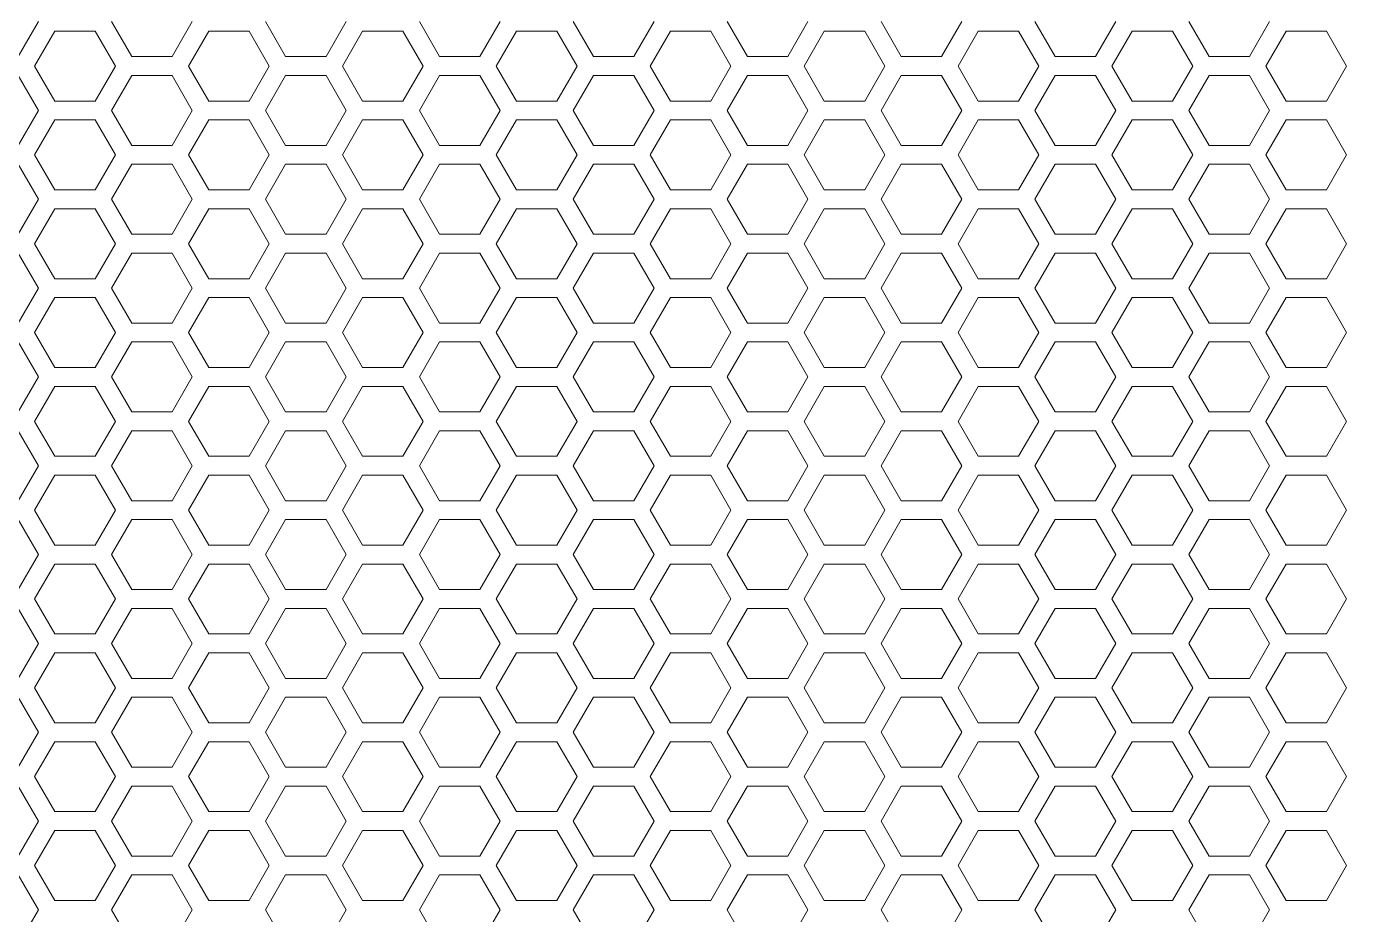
# Model space of a CAD drawing. Header units: millimetres. Extents: x 0 to 140, y -17 to 195.
# Drawn here: x 69.1 to 77.99, y 119 to 124.99 of the extents above; entities that cross this region are included whole.
import ezdxf

# ---------------------------------------------------------------- set-up
doc = ezdxf.new("R2010")
doc.units = ezdxf.units.MM
doc.layers.add('4203-42785_1_0', color=7, linetype='Continuous')

# ---------------------------------------------------------------- blocks, each defined once
blk = doc.blocks.new('a')
at = {"layer": '4203-42785_1_0', "color": 0, "linetype": 'ByBlock', "lineweight": 9}
for p, q in [((1509.5794, 441.8937), (1509.6862, 442.0786)), ((1509.7726, 442.0287), (1509.6659, 441.8438)), ((1509.9861, 442.0287), (1509.7726, 442.0287)), ((1510.0928, 441.8438), (1509.9861, 442.0287)), ((1510.0725, 442.0786), (1510.1793, 441.8937)), ((1510.3927, 441.8937), (1510.4994, 442.0786)), ((1510.5859, 442.0287), (1510.4792, 441.8438)), ((1510.7994, 442.0287), (1510.5859, 442.0287)), ((1510.9061, 441.8438), (1510.7994, 442.0287)), ((1510.8858, 442.0786), (1510.9926, 441.8937)), ((1511.206, 441.8937), (1511.3127, 442.0786)), ((1511.3992, 442.0287), (1511.2925, 441.8438)), ((1511.6126, 442.0287), (1511.3992, 442.0287)), ((1511.7193, 441.8438), (1511.6126, 442.0287)), ((1511.6991, 442.0786), (1511.8058, 441.8937)), ((1512.0192, 441.8937), (1512.1259, 442.0786)), ((1512.2124, 442.0287), (1512.1057, 441.8438)), ((1512.4259, 442.0287), (1512.2124, 442.0287)), ((1512.5326, 441.8438), (1512.4259, 442.0287)), ((1512.5124, 442.0786), (1512.6191, 441.8937)), ((1512.8325, 441.8937), (1512.9393, 442.0786)), ((1513.0257, 442.0287), (1512.919, 441.8438)), ((1513.2391, 442.0287), (1513.0257, 442.0287)), ((1513.3458, 441.8438), (1513.2391, 442.0287)), ((1513.3256, 442.0786), (1513.4323, 441.8937)), ((1513.6457, 441.8937), (1513.7524, 442.0786)), ((1513.8389, 442.0287), (1513.7322, 441.8438)), ((1514.0523, 442.0287), (1513.8389, 442.0287)), ((1514.1591, 441.8438), (1514.0523, 442.0287)), ((1514.1389, 442.0786), (1514.2456, 441.8937)), ((1514.459, 441.8937), (1514.5657, 442.0786)), ((1514.6522, 442.0287), (1514.5455, 441.8438)), ((1514.8656, 442.0287), (1514.6522, 442.0287)), ((1514.9724, 441.8438), (1514.8656, 442.0287)), ((1514.9521, 442.0786), (1515.0588, 441.8937)), ((1515.2723, 441.8937), (1515.379, 442.0786)), ((1515.4655, 442.0287), (1515.3587, 441.8438)), ((1515.6789, 442.0287), (1515.4655, 442.0287)), ((1515.7856, 441.8438), (1515.6789, 442.0287)), ((1515.7654, 442.0786), (1515.8721, 441.8937)), ((1516.0855, 441.8937), (1516.1923, 442.0786)), ((1516.2788, 442.0287), (1516.1721, 441.8438)), ((1516.4922, 442.0287), (1516.2788, 442.0287)), ((1516.5989, 441.8438), (1516.4922, 442.0287)), ((1510.1793, 441.8937), (1510.3927, 441.8937)), ((1510.9926, 441.8937), (1511.206, 441.8937)), ((1511.8058, 441.8937), (1512.0192, 441.8937)), ((1512.6191, 441.8937), (1512.8325, 441.8937)), ((1513.4323, 441.8937), (1513.6457, 441.8937)), ((1514.2456, 441.8937), (1514.459, 441.8937)), ((1515.0588, 441.8937), (1515.2723, 441.8937)), ((1515.8721, 441.8937), (1516.0855, 441.8937)), ((1509.6659, 441.8438), (1509.7726, 441.659)), ((1509.9861, 441.659), (1510.0928, 441.8438)), ((1510.4792, 441.8438), (1510.5859, 441.659)), ((1510.7994, 441.659), (1510.9061, 441.8438)), ((1511.2925, 441.8438), (1511.3992, 441.659)), ((1511.6126, 441.659), (1511.7193, 441.8438)), ((1512.1057, 441.8438), (1512.2124, 441.659)), ((1512.4259, 441.659), (1512.5326, 441.8438)), ((1512.919, 441.8438), (1513.0257, 441.659)), ((1513.2391, 441.659), (1513.3458, 441.8438)), ((1513.7322, 441.8438), (1513.8389, 441.659)), ((1514.0523, 441.659), (1514.1591, 441.8438)), ((1514.5455, 441.8438), (1514.6522, 441.659)), ((1514.8656, 441.659), (1514.9724, 441.8438)), ((1515.3587, 441.8438), (1515.4655, 441.659)), ((1515.6789, 441.659), (1515.7856, 441.8438)), ((1516.1721, 441.8438), (1516.2788, 441.659)), ((1516.4922, 441.659), (1516.5989, 441.8438)), ((1509.6862, 441.6091), (1509.5794, 441.7939)), ((1510.1793, 441.7939), (1510.0725, 441.6091)), ((1510.3927, 441.7939), (1510.1793, 441.7939)), ((1510.4994, 441.6091), (1510.3927, 441.7939)), ((1510.9926, 441.7939), (1510.8858, 441.6091)), ((1511.206, 441.7939), (1510.9926, 441.7939)), ((1511.3127, 441.6091), (1511.206, 441.7939)), ((1511.8058, 441.7939), (1511.6991, 441.6091)), ((1512.0192, 441.7939), (1511.8058, 441.7939)), ((1512.1259, 441.6091), (1512.0192, 441.7939)), ((1512.6191, 441.7939), (1512.5124, 441.6091)), ((1512.8325, 441.7939), (1512.6191, 441.7939)), ((1512.9393, 441.6091), (1512.8325, 441.7939)), ((1513.4323, 441.7939), (1513.3256, 441.6091)), ((1513.6457, 441.7939), (1513.4323, 441.7939)), ((1513.7524, 441.6091), (1513.6457, 441.7939)), ((1514.2456, 441.7939), (1514.1389, 441.6091)), ((1514.459, 441.7939), (1514.2456, 441.7939)), ((1514.5657, 441.6091), (1514.459, 441.7939)), ((1515.0588, 441.7939), (1514.9521, 441.6091)), ((1515.2723, 441.7939), (1515.0588, 441.7939)), ((1515.379, 441.6091), (1515.2723, 441.7939)), ((1515.8721, 441.7939), (1515.7654, 441.6091)), ((1516.0855, 441.7939), (1515.8721, 441.7939)), ((1516.1923, 441.6091), (1516.0855, 441.7939)), ((1509.5794, 441.4242), (1509.6862, 441.6091)), ((1509.7726, 441.659), (1509.9861, 441.659)), ((1510.0725, 441.6091), (1510.1793, 441.4242)), ((1510.3927, 441.4242), (1510.4994, 441.6091)), ((1510.5859, 441.659), (1510.7994, 441.659)), ((1510.8858, 441.6091), (1510.9926, 441.4242)), ((1511.206, 441.4242), (1511.3127, 441.6091)), ((1511.3992, 441.659), (1511.6126, 441.659)), ((1511.6991, 441.6091), (1511.8058, 441.4242)), ((1512.0192, 441.4242), (1512.1259, 441.6091)), ((1512.2124, 441.659), (1512.4259, 441.659)), ((1512.5124, 441.6091), (1512.6191, 441.4242)), ((1512.8325, 441.4242), (1512.9393, 441.6091)), ((1513.0257, 441.659), (1513.2391, 441.659)), ((1513.3256, 441.6091), (1513.4323, 441.4242)), ((1513.6457, 441.4242), (1513.7524, 441.6091)), ((1513.8389, 441.659), (1514.0523, 441.659)), ((1514.1389, 441.6091), (1514.2456, 441.4242)), ((1514.459, 441.4242), (1514.5657, 441.6091)), ((1514.6522, 441.659), (1514.8656, 441.659)), ((1514.9521, 441.6091), (1515.0588, 441.4242)), ((1515.2723, 441.4242), (1515.379, 441.6091)), ((1515.4655, 441.659), (1515.6789, 441.659)), ((1515.7654, 441.6091), (1515.8721, 441.4242)), ((1516.0855, 441.4242), (1516.1923, 441.6091)), ((1516.2788, 441.659), (1516.4922, 441.659)), ((1509.7726, 441.5591), (1509.6659, 441.3743)), ((1509.9861, 441.5591), (1509.7726, 441.5591)), ((1510.0928, 441.3743), (1509.9861, 441.5591)), ((1510.5859, 441.5591), (1510.4792, 441.3743)), ((1510.7994, 441.5591), (1510.5859, 441.5591)), ((1510.9061, 441.3743), (1510.7994, 441.5591)), ((1511.3992, 441.5591), (1511.2925, 441.3743)), ((1511.6126, 441.5591), (1511.3992, 441.5591)), ((1511.7193, 441.3743), (1511.6126, 441.5591)), ((1512.2124, 441.5591), (1512.1057, 441.3743)), ((1512.4259, 441.5591), (1512.2124, 441.5591)), ((1512.5326, 441.3743), (1512.4259, 441.5591)), ((1513.0257, 441.5591), (1512.919, 441.3743)), ((1513.2391, 441.5591), (1513.0257, 441.5591)), ((1513.3458, 441.3743), (1513.2391, 441.5591)), ((1513.8389, 441.5591), (1513.7322, 441.3743)), ((1514.0523, 441.5591), (1513.8389, 441.5591)), ((1514.1591, 441.3743), (1514.0523, 441.5591)), ((1514.6522, 441.5591), (1514.5455, 441.3743)), ((1514.8656, 441.5591), (1514.6522, 441.5591)), ((1514.9724, 441.3743), (1514.8656, 441.5591)), ((1515.4655, 441.5591), (1515.3587, 441.3743)), ((1515.6789, 441.5591), (1515.4655, 441.5591)), ((1515.7856, 441.3743), (1515.6789, 441.5591)), ((1516.2788, 441.5591), (1516.1721, 441.3743)), ((1516.4922, 441.5591), (1516.2788, 441.5591)), ((1516.5989, 441.3743), (1516.4922, 441.5591)), ((1510.1793, 441.4242), (1510.3927, 441.4242)), ((1510.9926, 441.4242), (1511.206, 441.4242)), ((1511.8058, 441.4242), (1512.0192, 441.4242)), ((1512.6191, 441.4242), (1512.8325, 441.4242)), ((1513.4323, 441.4242), (1513.6457, 441.4242)), ((1514.2456, 441.4242), (1514.459, 441.4242)), ((1515.0588, 441.4242), (1515.2723, 441.4242)), ((1515.8721, 441.4242), (1516.0855, 441.4242)), ((1509.6862, 441.1395), (1509.5794, 441.3244)), ((1509.6659, 441.3743), (1509.7726, 441.1894)), ((1509.9861, 441.1894), (1510.0928, 441.3743)), ((1510.1793, 441.3244), (1510.0725, 441.1395)), ((1510.3927, 441.3244), (1510.1793, 441.3244)), ((1510.4994, 441.1395), (1510.3927, 441.3244)), ((1510.4792, 441.3743), (1510.5859, 441.1894)), ((1510.7994, 441.1894), (1510.9061, 441.3743)), ((1510.9926, 441.3244), (1510.8858, 441.1395)), ((1511.206, 441.3244), (1510.9926, 441.3244)), ((1511.3127, 441.1395), (1511.206, 441.3244)), ((1511.2925, 441.3743), (1511.3992, 441.1894)), ((1511.6126, 441.1894), (1511.7193, 441.3743)), ((1511.8058, 441.3244), (1511.6991, 441.1395)), ((1512.0192, 441.3244), (1511.8058, 441.3244)), ((1512.1259, 441.1395), (1512.0192, 441.3244)), ((1512.1057, 441.3743), (1512.2124, 441.1894)), ((1512.4259, 441.1894), (1512.5326, 441.3743)), ((1512.6191, 441.3244), (1512.5124, 441.1395)), ((1512.8325, 441.3244), (1512.6191, 441.3244)), ((1512.9393, 441.1395), (1512.8325, 441.3244)), ((1512.919, 441.3743), (1513.0257, 441.1894)), ((1513.2391, 441.1894), (1513.3458, 441.3743)), ((1513.4323, 441.3244), (1513.3256, 441.1395)), ((1513.6457, 441.3244), (1513.4323, 441.3244)), ((1513.7524, 441.1395), (1513.6457, 441.3244)), ((1513.7322, 441.3743), (1513.8389, 441.1894)), ((1514.0523, 441.1894), (1514.1591, 441.3743)), ((1514.2456, 441.3244), (1514.1389, 441.1395)), ((1514.459, 441.3244), (1514.2456, 441.3244)), ((1514.5657, 441.1395), (1514.459, 441.3244)), ((1514.5455, 441.3743), (1514.6522, 441.1894)), ((1514.8656, 441.1894), (1514.9724, 441.3743)), ((1515.0588, 441.3244), (1514.9521, 441.1395)), ((1515.2723, 441.3244), (1515.0588, 441.3244)), ((1515.379, 441.1395), (1515.2723, 441.3244)), ((1515.3587, 441.3743), (1515.4655, 441.1894)), ((1515.6789, 441.1894), (1515.7856, 441.3743)), ((1515.8721, 441.3244), (1515.7654, 441.1395)), ((1516.0855, 441.3244), (1515.8721, 441.3244)), ((1516.1923, 441.1395), (1516.0855, 441.3244)), ((1516.1721, 441.3743), (1516.2788, 441.1894)), ((1516.4922, 441.1894), (1516.5989, 441.3743)), ((1509.7726, 441.1894), (1509.9861, 441.1894)), ((1510.5859, 441.1894), (1510.7994, 441.1894)), ((1511.3992, 441.1894), (1511.6126, 441.1894)), ((1512.2124, 441.1894), (1512.4259, 441.1894)), ((1513.0257, 441.1894), (1513.2391, 441.1894)), ((1513.8389, 441.1894), (1514.0523, 441.1894)), ((1514.6522, 441.1894), (1514.8656, 441.1894)), ((1515.4655, 441.1894), (1515.6789, 441.1894)), ((1516.2788, 441.1894), (1516.4922, 441.1894)), ((1509.5794, 440.9546), (1509.6862, 441.1395)), ((1510.0725, 441.1395), (1510.1793, 440.9546)), ((1510.3927, 440.9546), (1510.4994, 441.1395)), ((1510.8858, 441.1395), (1510.9926, 440.9546)), ((1511.206, 440.9546), (1511.3127, 441.1395)), ((1511.6991, 441.1395), (1511.8058, 440.9546)), ((1512.0192, 440.9546), (1512.1259, 441.1395)), ((1512.5124, 441.1395), (1512.6191, 440.9546)), ((1512.8325, 440.9546), (1512.9393, 441.1395)), ((1513.3256, 441.1395), (1513.4323, 440.9546)), ((1513.6457, 440.9546), (1513.7524, 441.1395)), ((1514.1389, 441.1395), (1514.2456, 440.9546)), ((1514.459, 440.9546), (1514.5657, 441.1395)), ((1514.9521, 441.1395), (1515.0588, 440.9546)), ((1515.2723, 440.9546), (1515.379, 441.1395)), ((1515.7654, 441.1395), (1515.8721, 440.9546)), ((1516.0855, 440.9546), (1516.1923, 441.1395)), ((1509.7726, 441.0896), (1509.6659, 440.9047)), ((1509.9861, 441.0896), (1509.7726, 441.0896)), ((1510.0928, 440.9047), (1509.9861, 441.0896)), ((1510.5859, 441.0896), (1510.4792, 440.9047)), ((1510.7994, 441.0896), (1510.5859, 441.0896)), ((1510.9061, 440.9047), (1510.7994, 441.0896)), ((1511.3992, 441.0896), (1511.2925, 440.9047)), ((1511.6126, 441.0896), (1511.3992, 441.0896)), ((1511.7193, 440.9047), (1511.6126, 441.0896)), ((1512.2124, 441.0896), (1512.1057, 440.9047)), ((1512.4259, 441.0896), (1512.2124, 441.0896)), ((1512.5326, 440.9047), (1512.4259, 441.0896)), ((1513.0257, 441.0896), (1512.919, 440.9047)), ((1513.2391, 441.0896), (1513.0257, 441.0896)), ((1513.3458, 440.9047), (1513.2391, 441.0896)), ((1513.8389, 441.0896), (1513.7322, 440.9047)), ((1514.0523, 441.0896), (1513.8389, 441.0896)), ((1514.1591, 440.9047), (1514.0523, 441.0896)), ((1514.6522, 441.0896), (1514.5455, 440.9047)), ((1514.8656, 441.0896), (1514.6522, 441.0896)), ((1514.9724, 440.9047), (1514.8656, 441.0896)), ((1515.4655, 441.0896), (1515.3587, 440.9047)), ((1515.6789, 441.0896), (1515.4655, 441.0896)), ((1515.7856, 440.9047), (1515.6789, 441.0896)), ((1516.2788, 441.0896), (1516.1721, 440.9047)), ((1516.4922, 441.0896), (1516.2788, 441.0896)), ((1516.5989, 440.9047), (1516.4922, 441.0896)), ((1509.6659, 440.9047), (1509.7726, 440.7199)), ((1509.9861, 440.7199), (1510.0928, 440.9047)), ((1510.1793, 440.9546), (1510.3927, 440.9546)), ((1510.4792, 440.9047), (1510.5859, 440.7199)), ((1510.7994, 440.7199), (1510.9061, 440.9047)), ((1510.9926, 440.9546), (1511.206, 440.9546)), ((1511.2925, 440.9047), (1511.3992, 440.7199)), ((1511.6126, 440.7199), (1511.7193, 440.9047)), ((1511.8058, 440.9546), (1512.0192, 440.9546)), ((1512.1057, 440.9047), (1512.2124, 440.7199)), ((1512.4259, 440.7199), (1512.5326, 440.9047)), ((1512.6191, 440.9546), (1512.8325, 440.9546)), ((1512.919, 440.9047), (1513.0257, 440.7199)), ((1513.2391, 440.7199), (1513.3458, 440.9047)), ((1513.4323, 440.9546), (1513.6457, 440.9546)), ((1513.7322, 440.9047), (1513.8389, 440.7199)), ((1514.0523, 440.7199), (1514.1591, 440.9047)), ((1514.2456, 440.9546), (1514.459, 440.9546)), ((1514.5455, 440.9047), (1514.6522, 440.7199)), ((1514.8656, 440.7199), (1514.9724, 440.9047)), ((1515.0588, 440.9546), (1515.2723, 440.9546)), ((1515.3587, 440.9047), (1515.4655, 440.7199)), ((1515.6789, 440.7199), (1515.7856, 440.9047)), ((1515.8721, 440.9546), (1516.0855, 440.9546)), ((1516.1721, 440.9047), (1516.2788, 440.7199)), ((1516.4922, 440.7199), (1516.5989, 440.9047)), ((1509.6862, 440.67), (1509.5794, 440.8548)), ((1510.1793, 440.8548), (1510.0725, 440.67)), ((1510.3927, 440.8548), (1510.1793, 440.8548)), ((1510.4994, 440.67), (1510.3927, 440.8548)), ((1510.9926, 440.8548), (1510.8858, 440.67)), ((1511.206, 440.8548), (1510.9926, 440.8548)), ((1511.3127, 440.67), (1511.206, 440.8548)), ((1511.8058, 440.8548), (1511.6991, 440.67)), ((1512.0192, 440.8548), (1511.8058, 440.8548)), ((1512.1259, 440.67), (1512.0192, 440.8548)), ((1512.6191, 440.8548), (1512.5124, 440.67)), ((1512.8325, 440.8548), (1512.6191, 440.8548)), ((1512.9393, 440.67), (1512.8325, 440.8548)), ((1513.4323, 440.8548), (1513.3256, 440.67)), ((1513.6457, 440.8548), (1513.4323, 440.8548)), ((1513.7524, 440.67), (1513.6457, 440.8548)), ((1514.2456, 440.8548), (1514.1389, 440.67)), ((1514.459, 440.8548), (1514.2456, 440.8548)), ((1514.5657, 440.67), (1514.459, 440.8548)), ((1515.0588, 440.8548), (1514.9521, 440.67)), ((1515.2723, 440.8548), (1515.0588, 440.8548)), ((1515.379, 440.67), (1515.2723, 440.8548)), ((1515.8721, 440.8548), (1515.7654, 440.67)), ((1516.0855, 440.8548), (1515.8721, 440.8548)), ((1516.1923, 440.67), (1516.0855, 440.8548)), ((1509.7726, 440.7199), (1509.9861, 440.7199)), ((1510.5859, 440.7199), (1510.7994, 440.7199)), ((1511.3992, 440.7199), (1511.6126, 440.7199)), ((1512.2124, 440.7199), (1512.4259, 440.7199)), ((1513.0257, 440.7199), (1513.2391, 440.7199)), ((1513.8389, 440.7199), (1514.0523, 440.7199)), ((1514.6522, 440.7199), (1514.8656, 440.7199)), ((1515.4655, 440.7199), (1515.6789, 440.7199)), ((1516.2788, 440.7199), (1516.4922, 440.7199)), ((1509.5794, 440.4851), (1509.6862, 440.67)), ((1509.7726, 440.6201), (1509.6659, 440.4352)), ((1509.9861, 440.6201), (1509.7726, 440.6201)), ((1510.0928, 440.4352), (1509.9861, 440.6201)), ((1510.0725, 440.67), (1510.1793, 440.4851)), ((1510.3927, 440.4851), (1510.4994, 440.67)), ((1510.5859, 440.6201), (1510.4792, 440.4352)), ((1510.7994, 440.6201), (1510.5859, 440.6201)), ((1510.9061, 440.4352), (1510.7994, 440.6201)), ((1510.8858, 440.67), (1510.9926, 440.4851)), ((1511.206, 440.4851), (1511.3127, 440.67)), ((1511.3992, 440.6201), (1511.2925, 440.4352)), ((1511.6126, 440.6201), (1511.3992, 440.6201)), ((1511.7193, 440.4352), (1511.6126, 440.6201)), ((1511.6991, 440.67), (1511.8058, 440.4851)), ((1512.0192, 440.4851), (1512.1259, 440.67)), ((1512.2124, 440.6201), (1512.1057, 440.4352)), ((1512.4259, 440.6201), (1512.2124, 440.6201)), ((1512.5326, 440.4352), (1512.4259, 440.6201)), ((1512.5124, 440.67), (1512.6191, 440.4851)), ((1512.8325, 440.4851), (1512.9393, 440.67)), ((1513.0257, 440.6201), (1512.919, 440.4352)), ((1513.2391, 440.6201), (1513.0257, 440.6201)), ((1513.3458, 440.4352), (1513.2391, 440.6201)), ((1513.3256, 440.67), (1513.4323, 440.4851)), ((1513.6457, 440.4851), (1513.7524, 440.67)), ((1513.8389, 440.6201), (1513.7322, 440.4352)), ((1514.0523, 440.6201), (1513.8389, 440.6201)), ((1514.1591, 440.4352), (1514.0523, 440.6201)), ((1514.1389, 440.67), (1514.2456, 440.4851)), ((1514.459, 440.4851), (1514.5657, 440.67)), ((1514.6522, 440.6201), (1514.5455, 440.4352)), ((1514.8656, 440.6201), (1514.6522, 440.6201)), ((1514.9724, 440.4352), (1514.8656, 440.6201)), ((1514.9521, 440.67), (1515.0588, 440.4851)), ((1515.2723, 440.4851), (1515.379, 440.67)), ((1515.4655, 440.6201), (1515.3587, 440.4352)), ((1515.6789, 440.6201), (1515.4655, 440.6201)), ((1515.7856, 440.4352), (1515.6789, 440.6201)), ((1515.7654, 440.67), (1515.8721, 440.4851)), ((1516.0855, 440.4851), (1516.1923, 440.67)), ((1516.2788, 440.6201), (1516.1721, 440.4352)), ((1516.4922, 440.6201), (1516.2788, 440.6201)), ((1516.5989, 440.4352), (1516.4922, 440.6201)), ((1510.1793, 440.4851), (1510.3927, 440.4851)), ((1510.9926, 440.4851), (1511.206, 440.4851)), ((1511.8058, 440.4851), (1512.0192, 440.4851)), ((1512.6191, 440.4851), (1512.8325, 440.4851)), ((1513.4323, 440.4851), (1513.6457, 440.4851)), ((1514.2456, 440.4851), (1514.459, 440.4851)), ((1515.0588, 440.4851), (1515.2723, 440.4851)), ((1515.8721, 440.4851), (1516.0855, 440.4851)), ((1509.6659, 440.4352), (1509.7726, 440.2503)), ((1509.9861, 440.2503), (1510.0928, 440.4352)), ((1510.4792, 440.4352), (1510.5859, 440.2503)), ((1510.7994, 440.2503), (1510.9061, 440.4352)), ((1511.2925, 440.4352), (1511.3992, 440.2503)), ((1511.6126, 440.2503), (1511.7193, 440.4352)), ((1512.1057, 440.4352), (1512.2124, 440.2503)), ((1512.4259, 440.2503), (1512.5326, 440.4352)), ((1512.919, 440.4352), (1513.0257, 440.2503)), ((1513.2391, 440.2503), (1513.3458, 440.4352)), ((1513.7322, 440.4352), (1513.8389, 440.2503)), ((1514.0523, 440.2503), (1514.1591, 440.4352)), ((1514.5455, 440.4352), (1514.6522, 440.2503)), ((1514.8656, 440.2503), (1514.9724, 440.4352)), ((1515.3587, 440.4352), (1515.4655, 440.2503)), ((1515.6789, 440.2503), (1515.7856, 440.4352)), ((1516.1721, 440.4352), (1516.2788, 440.2503)), ((1516.4922, 440.2503), (1516.5989, 440.4352)), ((1509.6862, 440.2004), (1509.5794, 440.3853)), ((1510.1793, 440.3853), (1510.0725, 440.2004)), ((1510.3927, 440.3853), (1510.1793, 440.3853)), ((1510.4994, 440.2004), (1510.3927, 440.3853)), ((1510.9926, 440.3853), (1510.8858, 440.2004)), ((1511.206, 440.3853), (1510.9926, 440.3853)), ((1511.3127, 440.2004), (1511.206, 440.3853)), ((1511.8058, 440.3853), (1511.6991, 440.2004)), ((1512.0192, 440.3853), (1511.8058, 440.3853)), ((1512.1259, 440.2004), (1512.0192, 440.3853)), ((1512.6191, 440.3853), (1512.5124, 440.2004)), ((1512.8325, 440.3853), (1512.6191, 440.3853)), ((1512.9393, 440.2004), (1512.8325, 440.3853)), ((1513.4323, 440.3853), (1513.3256, 440.2004)), ((1513.6457, 440.3853), (1513.4323, 440.3853)), ((1513.7524, 440.2004), (1513.6457, 440.3853)), ((1514.2456, 440.3853), (1514.1389, 440.2004)), ((1514.459, 440.3853), (1514.2456, 440.3853)), ((1514.5657, 440.2004), (1514.459, 440.3853)), ((1515.0588, 440.3853), (1514.9521, 440.2004)), ((1515.2723, 440.3853), (1515.0588, 440.3853)), ((1515.379, 440.2004), (1515.2723, 440.3853)), ((1515.8721, 440.3853), (1515.7654, 440.2004)), ((1516.0855, 440.3853), (1515.8721, 440.3853)), ((1516.1923, 440.2004), (1516.0855, 440.3853)), ((1509.7726, 440.2503), (1509.9861, 440.2503)), ((1510.5859, 440.2503), (1510.7994, 440.2503)), ((1511.3992, 440.2503), (1511.6126, 440.2503)), ((1512.2124, 440.2503), (1512.4259, 440.2503)), ((1513.0257, 440.2503), (1513.2391, 440.2503)), ((1513.8389, 440.2503), (1514.0523, 440.2503)), ((1514.6522, 440.2503), (1514.8656, 440.2503)), ((1515.4655, 440.2503), (1515.6789, 440.2503)), ((1516.2788, 440.2503), (1516.4922, 440.2503)), ((1509.5794, 440.0156), (1509.6862, 440.2004)), ((1509.7726, 440.1505), (1509.6659, 439.9656)), ((1509.9861, 440.1505), (1509.7726, 440.1505)), ((1510.0928, 439.9656), (1509.9861, 440.1505)), ((1510.0725, 440.2004), (1510.1793, 440.0156)), ((1510.3927, 440.0156), (1510.4994, 440.2004)), ((1510.5859, 440.1505), (1510.4792, 439.9656)), ((1510.7994, 440.1505), (1510.5859, 440.1505)), ((1510.9061, 439.9656), (1510.7994, 440.1505)), ((1510.8858, 440.2004), (1510.9926, 440.0156)), ((1511.206, 440.0156), (1511.3127, 440.2004)), ((1511.3992, 440.1505), (1511.2925, 439.9656)), ((1511.6126, 440.1505), (1511.3992, 440.1505)), ((1511.7193, 439.9656), (1511.6126, 440.1505)), ((1511.6991, 440.2004), (1511.8058, 440.0156)), ((1512.0192, 440.0156), (1512.1259, 440.2004)), ((1512.2124, 440.1505), (1512.1057, 439.9656)), ((1512.4259, 440.1505), (1512.2124, 440.1505)), ((1512.5326, 439.9656), (1512.4259, 440.1505)), ((1512.5124, 440.2004), (1512.6191, 440.0156)), ((1512.8325, 440.0156), (1512.9393, 440.2004)), ((1513.0257, 440.1505), (1512.919, 439.9656)), ((1513.2391, 440.1505), (1513.0257, 440.1505)), ((1513.3458, 439.9656), (1513.2391, 440.1505)), ((1513.3256, 440.2004), (1513.4323, 440.0156)), ((1513.6457, 440.0156), (1513.7524, 440.2004)), ((1513.8389, 440.1505), (1513.7322, 439.9656)), ((1514.0523, 440.1505), (1513.8389, 440.1505)), ((1514.1591, 439.9656), (1514.0523, 440.1505)), ((1514.1389, 440.2004), (1514.2456, 440.0156)), ((1514.459, 440.0156), (1514.5657, 440.2004)), ((1514.6522, 440.1505), (1514.5455, 439.9656)), ((1514.8656, 440.1505), (1514.6522, 440.1505)), ((1514.9724, 439.9656), (1514.8656, 440.1505)), ((1514.9521, 440.2004), (1515.0588, 440.0156)), ((1515.2723, 440.0156), (1515.379, 440.2004)), ((1515.4655, 440.1505), (1515.3587, 439.9656)), ((1515.6789, 440.1505), (1515.4655, 440.1505)), ((1515.7856, 439.9656), (1515.6789, 440.1505)), ((1515.7654, 440.2004), (1515.8721, 440.0156)), ((1516.0855, 440.0156), (1516.1923, 440.2004)), ((1516.2788, 440.1505), (1516.1721, 439.9656)), ((1516.4922, 440.1505), (1516.2788, 440.1505)), ((1516.5989, 439.9656), (1516.4922, 440.1505)), ((1510.1793, 440.0156), (1510.3927, 440.0156)), ((1510.9926, 440.0156), (1511.206, 440.0156)), ((1511.8058, 440.0156), (1512.0192, 440.0156)), ((1512.6191, 440.0156), (1512.8325, 440.0156)), ((1513.4323, 440.0156), (1513.6457, 440.0156)), ((1514.2456, 440.0156), (1514.459, 440.0156)), ((1515.0588, 440.0156), (1515.2723, 440.0156)), ((1515.8721, 440.0156), (1516.0855, 440.0156)), ((1509.6659, 439.9656), (1509.7726, 439.7808)), ((1509.9861, 439.7808), (1510.0928, 439.9656)), ((1510.4792, 439.9656), (1510.5859, 439.7808)), ((1510.7994, 439.7808), (1510.9061, 439.9656)), ((1511.2925, 439.9656), (1511.3992, 439.7808)), ((1511.6126, 439.7808), (1511.7193, 439.9656)), ((1512.1057, 439.9656), (1512.2124, 439.7808)), ((1512.4259, 439.7808), (1512.5326, 439.9656)), ((1512.919, 439.9656), (1513.0257, 439.7808)), ((1513.2391, 439.7808), (1513.3458, 439.9656)), ((1513.7322, 439.9656), (1513.8389, 439.7808)), ((1514.0523, 439.7808), (1514.1591, 439.9656)), ((1514.5455, 439.9656), (1514.6522, 439.7808)), ((1514.8656, 439.7808), (1514.9724, 439.9656)), ((1515.3587, 439.9656), (1515.4655, 439.7808)), ((1515.6789, 439.7808), (1515.7856, 439.9656)), ((1516.1721, 439.9656), (1516.2788, 439.7808)), ((1516.4922, 439.7808), (1516.5989, 439.9656)), ((1509.6862, 439.7309), (1509.5794, 439.9157)), ((1510.1793, 439.9157), (1510.0725, 439.7309)), ((1510.3927, 439.9157), (1510.1793, 439.9157)), ((1510.4994, 439.7309), (1510.3927, 439.9157)), ((1510.9926, 439.9157), (1510.8858, 439.7309)), ((1511.206, 439.9157), (1510.9926, 439.9157)), ((1511.3127, 439.7309), (1511.206, 439.9157)), ((1511.8058, 439.9157), (1511.6991, 439.7309)), ((1512.0192, 439.9157), (1511.8058, 439.9157)), ((1512.1259, 439.7309), (1512.0192, 439.9157)), ((1512.6191, 439.9157), (1512.5124, 439.7309)), ((1512.8325, 439.9157), (1512.6191, 439.9157)), ((1512.9393, 439.7309), (1512.8325, 439.9157)), ((1513.4323, 439.9157), (1513.3256, 439.7309)), ((1513.6457, 439.9157), (1513.4323, 439.9157)), ((1513.7524, 439.7309), (1513.6457, 439.9157)), ((1514.2456, 439.9157), (1514.1389, 439.7309)), ((1514.459, 439.9157), (1514.2456, 439.9157)), ((1514.5657, 439.7309), (1514.459, 439.9157)), ((1515.0588, 439.9157), (1514.9521, 439.7309)), ((1515.2723, 439.9157), (1515.0588, 439.9157)), ((1515.379, 439.7309), (1515.2723, 439.9157)), ((1515.8721, 439.9157), (1515.7654, 439.7309)), ((1516.0855, 439.9157), (1515.8721, 439.9157)), ((1516.1923, 439.7309), (1516.0855, 439.9157)), ((1509.5794, 439.546), (1509.6862, 439.7309)), ((1509.7726, 439.7808), (1509.9861, 439.7808)), ((1510.0725, 439.7309), (1510.1793, 439.546)), ((1510.3927, 439.546), (1510.4994, 439.7309)), ((1510.5859, 439.7808), (1510.7994, 439.7808)), ((1510.8858, 439.7309), (1510.9926, 439.546)), ((1511.206, 439.546), (1511.3127, 439.7309)), ((1511.3992, 439.7808), (1511.6126, 439.7808)), ((1511.6991, 439.7309), (1511.8058, 439.546)), ((1512.0192, 439.546), (1512.1259, 439.7309)), ((1512.2124, 439.7808), (1512.4259, 439.7808)), ((1512.5124, 439.7309), (1512.6191, 439.546)), ((1512.8325, 439.546), (1512.9393, 439.7309)), ((1513.0257, 439.7808), (1513.2391, 439.7808)), ((1513.3256, 439.7309), (1513.4323, 439.546)), ((1513.6457, 439.546), (1513.7524, 439.7309)), ((1513.8389, 439.7808), (1514.0523, 439.7808)), ((1514.1389, 439.7309), (1514.2456, 439.546)), ((1514.459, 439.546), (1514.5657, 439.7309)), ((1514.6522, 439.7808), (1514.8656, 439.7808)), ((1514.9521, 439.7309), (1515.0588, 439.546)), ((1515.2723, 439.546), (1515.379, 439.7309)), ((1515.4655, 439.7808), (1515.6789, 439.7808)), ((1515.7654, 439.7309), (1515.8721, 439.546)), ((1516.0855, 439.546), (1516.1923, 439.7309)), ((1516.2788, 439.7808), (1516.4922, 439.7808)), ((1509.7726, 439.681), (1509.6659, 439.4961)), ((1509.9861, 439.681), (1509.7726, 439.681)), ((1510.0928, 439.4961), (1509.9861, 439.681)), ((1510.5859, 439.681), (1510.4792, 439.4961)), ((1510.7994, 439.681), (1510.5859, 439.681)), ((1510.9061, 439.4961), (1510.7994, 439.681)), ((1511.3992, 439.681), (1511.2925, 439.4961)), ((1511.6126, 439.681), (1511.3992, 439.681)), ((1511.7193, 439.4961), (1511.6126, 439.681)), ((1512.2124, 439.681), (1512.1057, 439.4961)), ((1512.4259, 439.681), (1512.2124, 439.681)), ((1512.5326, 439.4961), (1512.4259, 439.681)), ((1513.0257, 439.681), (1512.919, 439.4961)), ((1513.2391, 439.681), (1513.0257, 439.681)), ((1513.3458, 439.4961), (1513.2391, 439.681)), ((1513.8389, 439.681), (1513.7322, 439.4961)), ((1514.0523, 439.681), (1513.8389, 439.681)), ((1514.1591, 439.4961), (1514.0523, 439.681)), ((1514.6522, 439.681), (1514.5455, 439.4961)), ((1514.8656, 439.681), (1514.6522, 439.681)), ((1514.9724, 439.4961), (1514.8656, 439.681)), ((1515.4655, 439.681), (1515.3587, 439.4961)), ((1515.6789, 439.681), (1515.4655, 439.681)), ((1515.7856, 439.4961), (1515.6789, 439.681)), ((1516.2788, 439.681), (1516.1721, 439.4961)), ((1516.4922, 439.681), (1516.2788, 439.681)), ((1516.5989, 439.4961), (1516.4922, 439.681)), ((1510.1793, 439.546), (1510.3927, 439.546)), ((1510.9926, 439.546), (1511.206, 439.546)), ((1511.8058, 439.546), (1512.0192, 439.546)), ((1512.6191, 439.546), (1512.8325, 439.546)), ((1513.4323, 439.546), (1513.6457, 439.546)), ((1514.2456, 439.546), (1514.459, 439.546)), ((1515.0588, 439.546), (1515.2723, 439.546)), ((1515.8721, 439.546), (1516.0855, 439.546)), ((1509.6862, 439.2613), (1509.5794, 439.4462)), ((1509.6659, 439.4961), (1509.7726, 439.3112)), ((1509.9861, 439.3112), (1510.0928, 439.4961)), ((1510.1793, 439.4462), (1510.0725, 439.2613)), ((1510.3927, 439.4462), (1510.1793, 439.4462)), ((1510.4994, 439.2613), (1510.3927, 439.4462)), ((1510.4792, 439.4961), (1510.5859, 439.3112)), ((1510.7994, 439.3112), (1510.9061, 439.4961)), ((1510.9926, 439.4462), (1510.8858, 439.2613)), ((1511.206, 439.4462), (1510.9926, 439.4462)), ((1511.3127, 439.2613), (1511.206, 439.4462)), ((1511.2925, 439.4961), (1511.3992, 439.3112)), ((1511.6126, 439.3112), (1511.7193, 439.4961)), ((1511.8058, 439.4462), (1511.6991, 439.2613)), ((1512.0192, 439.4462), (1511.8058, 439.4462)), ((1512.1259, 439.2613), (1512.0192, 439.4462)), ((1512.1057, 439.4961), (1512.2124, 439.3112)), ((1512.4259, 439.3112), (1512.5326, 439.4961)), ((1512.6191, 439.4462), (1512.5124, 439.2613)), ((1512.8325, 439.4462), (1512.6191, 439.4462)), ((1512.9393, 439.2613), (1512.8325, 439.4462)), ((1512.919, 439.4961), (1513.0257, 439.3112)), ((1513.2391, 439.3112), (1513.3458, 439.4961)), ((1513.4323, 439.4462), (1513.3256, 439.2613)), ((1513.6457, 439.4462), (1513.4323, 439.4462)), ((1513.7524, 439.2613), (1513.6457, 439.4462)), ((1513.7322, 439.4961), (1513.8389, 439.3112)), ((1514.0523, 439.3112), (1514.1591, 439.4961)), ((1514.2456, 439.4462), (1514.1389, 439.2613)), ((1514.459, 439.4462), (1514.2456, 439.4462)), ((1514.5657, 439.2613), (1514.459, 439.4462)), ((1514.5455, 439.4961), (1514.6522, 439.3112)), ((1514.8656, 439.3112), (1514.9724, 439.4961)), ((1515.0588, 439.4462), (1514.9521, 439.2613)), ((1515.2723, 439.4462), (1515.0588, 439.4462)), ((1515.379, 439.2613), (1515.2723, 439.4462)), ((1515.3587, 439.4961), (1515.4655, 439.3112)), ((1515.6789, 439.3112), (1515.7856, 439.4961)), ((1515.8721, 439.4462), (1515.7654, 439.2613)), ((1516.0855, 439.4462), (1515.8721, 439.4462)), ((1516.1923, 439.2613), (1516.0855, 439.4462)), ((1516.1721, 439.4961), (1516.2788, 439.3112)), ((1516.4922, 439.3112), (1516.5989, 439.4961)), ((1509.7726, 439.3112), (1509.9861, 439.3112)), ((1510.5859, 439.3112), (1510.7994, 439.3112)), ((1511.3992, 439.3112), (1511.6126, 439.3112)), ((1512.2124, 439.3112), (1512.4259, 439.3112)), ((1513.0257, 439.3112), (1513.2391, 439.3112)), ((1513.8389, 439.3112), (1514.0523, 439.3112)), ((1514.6522, 439.3112), (1514.8656, 439.3112)), ((1515.4655, 439.3112), (1515.6789, 439.3112)), ((1516.2788, 439.3112), (1516.4922, 439.3112)), ((1509.5794, 439.0765), (1509.6862, 439.2613)), ((1510.0725, 439.2613), (1510.1793, 439.0765)), ((1510.3927, 439.0765), (1510.4994, 439.2613)), ((1510.8858, 439.2613), (1510.9926, 439.0765)), ((1511.206, 439.0765), (1511.3127, 439.2613)), ((1511.6991, 439.2613), (1511.8058, 439.0765)), ((1512.0192, 439.0765), (1512.1259, 439.2613)), ((1512.5124, 439.2613), (1512.6191, 439.0765)), ((1512.8325, 439.0765), (1512.9393, 439.2613)), ((1513.3256, 439.2613), (1513.4323, 439.0765)), ((1513.6457, 439.0765), (1513.7524, 439.2613)), ((1514.1389, 439.2613), (1514.2456, 439.0765)), ((1514.459, 439.0765), (1514.5657, 439.2613)), ((1514.9521, 439.2613), (1515.0588, 439.0765)), ((1515.2723, 439.0765), (1515.379, 439.2613)), ((1515.7654, 439.2613), (1515.8721, 439.0765)), ((1516.0855, 439.0765), (1516.1923, 439.2613)), ((1509.7726, 439.2114), (1509.6659, 439.0266)), ((1509.9861, 439.2114), (1509.7726, 439.2114)), ((1510.0928, 439.0266), (1509.9861, 439.2114)), ((1510.5859, 439.2114), (1510.4792, 439.0266)), ((1510.7994, 439.2114), (1510.5859, 439.2114)), ((1510.9061, 439.0266), (1510.7994, 439.2114)), ((1511.3992, 439.2114), (1511.2925, 439.0266)), ((1511.6126, 439.2114), (1511.3992, 439.2114)), ((1511.7193, 439.0266), (1511.6126, 439.2114)), ((1512.2124, 439.2114), (1512.1057, 439.0266)), ((1512.4259, 439.2114), (1512.2124, 439.2114)), ((1512.5326, 439.0266), (1512.4259, 439.2114)), ((1513.0257, 439.2114), (1512.919, 439.0266)), ((1513.2391, 439.2114), (1513.0257, 439.2114)), ((1513.3458, 439.0266), (1513.2391, 439.2114)), ((1513.8389, 439.2114), (1513.7322, 439.0266)), ((1514.0523, 439.2114), (1513.8389, 439.2114)), ((1514.1591, 439.0266), (1514.0523, 439.2114)), ((1514.6522, 439.2114), (1514.5455, 439.0266)), ((1514.8656, 439.2114), (1514.6522, 439.2114)), ((1514.9724, 439.0266), (1514.8656, 439.2114)), ((1515.4655, 439.2114), (1515.3587, 439.0266)), ((1515.6789, 439.2114), (1515.4655, 439.2114)), ((1515.7856, 439.0266), (1515.6789, 439.2114)), ((1516.2788, 439.2114), (1516.1721, 439.0266)), ((1516.4922, 439.2114), (1516.2788, 439.2114)), ((1516.5989, 439.0266), (1516.4922, 439.2114)), ((1509.6659, 439.0266), (1509.7726, 438.8417)), ((1509.9861, 438.8417), (1510.0928, 439.0266)), ((1510.1793, 439.0765), (1510.3927, 439.0765)), ((1510.4792, 439.0266), (1510.5859, 438.8417)), ((1510.7994, 438.8417), (1510.9061, 439.0266)), ((1510.9926, 439.0765), (1511.206, 439.0765)), ((1511.2925, 439.0266), (1511.3992, 438.8417)), ((1511.6126, 438.8417), (1511.7193, 439.0266)), ((1511.8058, 439.0765), (1512.0192, 439.0765)), ((1512.1057, 439.0266), (1512.2124, 438.8417)), ((1512.4259, 438.8417), (1512.5326, 439.0266)), ((1512.6191, 439.0765), (1512.8325, 439.0765)), ((1512.919, 439.0266), (1513.0257, 438.8417)), ((1513.2391, 438.8417), (1513.3458, 439.0266)), ((1513.4323, 439.0765), (1513.6457, 439.0765)), ((1513.7322, 439.0266), (1513.8389, 438.8417)), ((1514.0523, 438.8417), (1514.1591, 439.0266)), ((1514.2456, 439.0765), (1514.459, 439.0765)), ((1514.5455, 439.0266), (1514.6522, 438.8417)), ((1514.8656, 438.8417), (1514.9724, 439.0266)), ((1515.0588, 439.0765), (1515.2723, 439.0765)), ((1515.3587, 439.0266), (1515.4655, 438.8417)), ((1515.6789, 438.8417), (1515.7856, 439.0266)), ((1515.8721, 439.0765), (1516.0855, 439.0765)), ((1516.1721, 439.0266), (1516.2788, 438.8417)), ((1516.4922, 438.8417), (1516.5989, 439.0266)), ((1509.6862, 438.7918), (1509.5794, 438.9766)), ((1510.1793, 438.9766), (1510.0725, 438.7918)), ((1510.3927, 438.9766), (1510.1793, 438.9766)), ((1510.4994, 438.7918), (1510.3927, 438.9766)), ((1510.9926, 438.9766), (1510.8858, 438.7918)), ((1511.206, 438.9766), (1510.9926, 438.9766)), ((1511.3127, 438.7918), (1511.206, 438.9766)), ((1511.8058, 438.9766), (1511.6991, 438.7918)), ((1512.0192, 438.9766), (1511.8058, 438.9766)), ((1512.1259, 438.7918), (1512.0192, 438.9766)), ((1512.6191, 438.9766), (1512.5124, 438.7918)), ((1512.8325, 438.9766), (1512.6191, 438.9766)), ((1512.9393, 438.7918), (1512.8325, 438.9766)), ((1513.4323, 438.9766), (1513.3256, 438.7918)), ((1513.6457, 438.9766), (1513.4323, 438.9766)), ((1513.7524, 438.7918), (1513.6457, 438.9766)), ((1514.2456, 438.9766), (1514.1389, 438.7918)), ((1514.459, 438.9766), (1514.2456, 438.9766)), ((1514.5657, 438.7918), (1514.459, 438.9766)), ((1515.0588, 438.9766), (1514.9521, 438.7918)), ((1515.2723, 438.9766), (1515.0588, 438.9766)), ((1515.379, 438.7918), (1515.2723, 438.9766)), ((1515.8721, 438.9766), (1515.7654, 438.7918)), ((1516.0855, 438.9766), (1515.8721, 438.9766)), ((1516.1923, 438.7918), (1516.0855, 438.9766)), ((1509.7726, 438.8417), (1509.9861, 438.8417)), ((1510.5859, 438.8417), (1510.7994, 438.8417)), ((1511.3992, 438.8417), (1511.6126, 438.8417)), ((1512.2124, 438.8417), (1512.4259, 438.8417)), ((1513.0257, 438.8417), (1513.2391, 438.8417)), ((1513.8389, 438.8417), (1514.0523, 438.8417)), ((1514.6522, 438.8417), (1514.8656, 438.8417)), ((1515.4655, 438.8417), (1515.6789, 438.8417)), ((1516.2788, 438.8417), (1516.4922, 438.8417)), ((1509.5794, 438.6069), (1509.6862, 438.7918)), ((1509.7726, 438.7419), (1509.6659, 438.557)), ((1509.9861, 438.7419), (1509.7726, 438.7419)), ((1510.0928, 438.557), (1509.9861, 438.7419)), ((1510.0725, 438.7918), (1510.1793, 438.6069)), ((1510.3927, 438.6069), (1510.4994, 438.7918)), ((1510.5859, 438.7419), (1510.4792, 438.557)), ((1510.7994, 438.7419), (1510.5859, 438.7419)), ((1510.9061, 438.557), (1510.7994, 438.7419)), ((1510.8858, 438.7918), (1510.9926, 438.6069)), ((1511.206, 438.6069), (1511.3127, 438.7918)), ((1511.3992, 438.7419), (1511.2925, 438.557)), ((1511.6126, 438.7419), (1511.3992, 438.7419)), ((1511.7193, 438.557), (1511.6126, 438.7419)), ((1511.6991, 438.7918), (1511.8058, 438.6069)), ((1512.0192, 438.6069), (1512.1259, 438.7918)), ((1512.2124, 438.7419), (1512.1057, 438.557)), ((1512.4259, 438.7419), (1512.2124, 438.7419)), ((1512.5326, 438.557), (1512.4259, 438.7419)), ((1512.5124, 438.7918), (1512.6191, 438.6069)), ((1512.8325, 438.6069), (1512.9393, 438.7918)), ((1513.0257, 438.7419), (1512.919, 438.557)), ((1513.2391, 438.7419), (1513.0257, 438.7419)), ((1513.3458, 438.557), (1513.2391, 438.7419)), ((1513.3256, 438.7918), (1513.4323, 438.6069)), ((1513.6457, 438.6069), (1513.7524, 438.7918)), ((1513.8389, 438.7419), (1513.7322, 438.557)), ((1514.0523, 438.7419), (1513.8389, 438.7419)), ((1514.1591, 438.557), (1514.0523, 438.7419)), ((1514.1389, 438.7918), (1514.2456, 438.6069)), ((1514.459, 438.6069), (1514.5657, 438.7918)), ((1514.6522, 438.7419), (1514.5455, 438.557)), ((1514.8656, 438.7419), (1514.6522, 438.7419)), ((1514.9724, 438.557), (1514.8656, 438.7419)), ((1514.9521, 438.7918), (1515.0588, 438.6069)), ((1515.2723, 438.6069), (1515.379, 438.7918)), ((1515.4655, 438.7419), (1515.3587, 438.557)), ((1515.6789, 438.7419), (1515.4655, 438.7419)), ((1515.7856, 438.557), (1515.6789, 438.7419)), ((1515.7654, 438.7918), (1515.8721, 438.6069)), ((1516.0855, 438.6069), (1516.1923, 438.7918)), ((1516.2788, 438.7419), (1516.1721, 438.557)), ((1516.4922, 438.7419), (1516.2788, 438.7419)), ((1516.5989, 438.557), (1516.4922, 438.7419)), ((1510.1793, 438.6069), (1510.3927, 438.6069)), ((1510.9926, 438.6069), (1511.206, 438.6069)), ((1511.8058, 438.6069), (1512.0192, 438.6069)), ((1512.6191, 438.6069), (1512.8325, 438.6069)), ((1513.4323, 438.6069), (1513.6457, 438.6069)), ((1514.2456, 438.6069), (1514.459, 438.6069)), ((1515.0588, 438.6069), (1515.2723, 438.6069)), ((1515.8721, 438.6069), (1516.0855, 438.6069)), ((1509.6659, 438.557), (1509.7726, 438.3722)), ((1509.9861, 438.3722), (1510.0928, 438.557)), ((1510.4792, 438.557), (1510.5859, 438.3722)), ((1510.7994, 438.3722), (1510.9061, 438.557)), ((1511.2925, 438.557), (1511.3992, 438.3722)), ((1511.6126, 438.3722), (1511.7193, 438.557)), ((1512.1057, 438.557), (1512.2124, 438.3722)), ((1512.4259, 438.3722), (1512.5326, 438.557)), ((1512.919, 438.557), (1513.0257, 438.3722)), ((1513.2391, 438.3722), (1513.3458, 438.557)), ((1513.7322, 438.557), (1513.8389, 438.3722)), ((1514.0523, 438.3722), (1514.1591, 438.557)), ((1514.5455, 438.557), (1514.6522, 438.3722)), ((1514.8656, 438.3722), (1514.9724, 438.557)), ((1515.3587, 438.557), (1515.4655, 438.3722)), ((1515.6789, 438.3722), (1515.7856, 438.557)), ((1516.1721, 438.557), (1516.2788, 438.3722)), ((1516.4922, 438.3722), (1516.5989, 438.557)), ((1509.6862, 438.3222), (1509.5794, 438.5071)), ((1510.1793, 438.5071), (1510.0725, 438.3222)), ((1510.3927, 438.5071), (1510.1793, 438.5071)), ((1510.4994, 438.3222), (1510.3927, 438.5071)), ((1510.9926, 438.5071), (1510.8858, 438.3222)), ((1511.206, 438.5071), (1510.9926, 438.5071)), ((1511.3127, 438.3222), (1511.206, 438.5071)), ((1511.8058, 438.5071), (1511.6991, 438.3222)), ((1512.0192, 438.5071), (1511.8058, 438.5071)), ((1512.1259, 438.3222), (1512.0192, 438.5071)), ((1512.6191, 438.5071), (1512.5124, 438.3222)), ((1512.8325, 438.5071), (1512.6191, 438.5071)), ((1512.9393, 438.3222), (1512.8325, 438.5071)), ((1513.4323, 438.5071), (1513.3256, 438.3222)), ((1513.6457, 438.5071), (1513.4323, 438.5071)), ((1513.7524, 438.3222), (1513.6457, 438.5071)), ((1514.2456, 438.5071), (1514.1389, 438.3222)), ((1514.459, 438.5071), (1514.2456, 438.5071)), ((1514.5657, 438.3222), (1514.459, 438.5071)), ((1515.0588, 438.5071), (1514.9521, 438.3222)), ((1515.2723, 438.5071), (1515.0588, 438.5071)), ((1515.379, 438.3222), (1515.2723, 438.5071)), ((1515.8721, 438.5071), (1515.7654, 438.3222)), ((1516.0855, 438.5071), (1515.8721, 438.5071)), ((1516.1923, 438.3222), (1516.0855, 438.5071)), ((1509.5794, 438.1374), (1509.6862, 438.3222)), ((1509.7726, 438.3722), (1509.9861, 438.3722)), ((1510.0725, 438.3222), (1510.1793, 438.1374)), ((1510.3927, 438.1374), (1510.4994, 438.3222)), ((1510.5859, 438.3722), (1510.7994, 438.3722)), ((1510.8858, 438.3222), (1510.9926, 438.1374)), ((1511.206, 438.1374), (1511.3127, 438.3222)), ((1511.3992, 438.3722), (1511.6126, 438.3722)), ((1511.6991, 438.3222), (1511.8058, 438.1374)), ((1512.0192, 438.1374), (1512.1259, 438.3222)), ((1512.2124, 438.3722), (1512.4259, 438.3722)), ((1512.5124, 438.3222), (1512.6191, 438.1374)), ((1512.8325, 438.1374), (1512.9393, 438.3222)), ((1513.0257, 438.3722), (1513.2391, 438.3722)), ((1513.3256, 438.3222), (1513.4323, 438.1374)), ((1513.6457, 438.1374), (1513.7524, 438.3222)), ((1513.8389, 438.3722), (1514.0523, 438.3722)), ((1514.1389, 438.3222), (1514.2456, 438.1374)), ((1514.459, 438.1374), (1514.5657, 438.3222)), ((1514.6522, 438.3722), (1514.8656, 438.3722)), ((1514.9521, 438.3222), (1515.0588, 438.1374)), ((1515.2723, 438.1374), (1515.379, 438.3222)), ((1515.4655, 438.3722), (1515.6789, 438.3722)), ((1515.7654, 438.3222), (1515.8721, 438.1374)), ((1516.0855, 438.1374), (1516.1923, 438.3222)), ((1516.2788, 438.3722), (1516.4922, 438.3722)), ((1509.7726, 438.2723), (1509.6659, 438.0875)), ((1509.9861, 438.2723), (1509.7726, 438.2723)), ((1510.0928, 438.0875), (1509.9861, 438.2723)), ((1510.5859, 438.2723), (1510.4792, 438.0875)), ((1510.7994, 438.2723), (1510.5859, 438.2723)), ((1510.9061, 438.0875), (1510.7994, 438.2723)), ((1511.3992, 438.2723), (1511.2925, 438.0875)), ((1511.6126, 438.2723), (1511.3992, 438.2723)), ((1511.7193, 438.0875), (1511.6126, 438.2723)), ((1512.2124, 438.2723), (1512.1057, 438.0875)), ((1512.4259, 438.2723), (1512.2124, 438.2723)), ((1512.5326, 438.0875), (1512.4259, 438.2723)), ((1513.0257, 438.2723), (1512.919, 438.0875)), ((1513.2391, 438.2723), (1513.0257, 438.2723)), ((1513.3458, 438.0875), (1513.2391, 438.2723)), ((1513.8389, 438.2723), (1513.7322, 438.0875)), ((1514.0523, 438.2723), (1513.8389, 438.2723)), ((1514.1591, 438.0875), (1514.0523, 438.2723)), ((1514.6522, 438.2723), (1514.5455, 438.0875)), ((1514.8656, 438.2723), (1514.6522, 438.2723)), ((1514.9724, 438.0875), (1514.8656, 438.2723)), ((1515.4655, 438.2723), (1515.3587, 438.0875)), ((1515.6789, 438.2723), (1515.4655, 438.2723)), ((1515.7856, 438.0875), (1515.6789, 438.2723)), ((1516.2788, 438.2723), (1516.1721, 438.0875)), ((1516.4922, 438.2723), (1516.2788, 438.2723)), ((1516.5989, 438.0875), (1516.4922, 438.2723)), ((1510.1793, 438.1374), (1510.3927, 438.1374)), ((1510.9926, 438.1374), (1511.206, 438.1374)), ((1511.8058, 438.1374), (1512.0192, 438.1374)), ((1512.6191, 438.1374), (1512.8325, 438.1374)), ((1513.4323, 438.1374), (1513.6457, 438.1374)), ((1514.2456, 438.1374), (1514.459, 438.1374)), ((1515.0588, 438.1374), (1515.2723, 438.1374)), ((1515.8721, 438.1374), (1516.0855, 438.1374)), ((1509.6659, 438.0875), (1509.7726, 437.9026)), ((1509.9861, 437.9026), (1510.0928, 438.0875)), ((1510.4792, 438.0875), (1510.5859, 437.9026)), ((1510.7994, 437.9026), (1510.9061, 438.0875)), ((1511.2925, 438.0875), (1511.3992, 437.9026)), ((1511.6126, 437.9026), (1511.7193, 438.0875)), ((1512.1057, 438.0875), (1512.2124, 437.9026)), ((1512.4259, 437.9026), (1512.5326, 438.0875)), ((1512.919, 438.0875), (1513.0257, 437.9026)), ((1513.2391, 437.9026), (1513.3458, 438.0875)), ((1513.7322, 438.0875), (1513.8389, 437.9026)), ((1514.0523, 437.9026), (1514.1591, 438.0875)), ((1514.5455, 438.0875), (1514.6522, 437.9026)), ((1514.8656, 437.9026), (1514.9724, 438.0875)), ((1515.3587, 438.0875), (1515.4655, 437.9026)), ((1515.6789, 437.9026), (1515.7856, 438.0875)), ((1516.1721, 438.0875), (1516.2788, 437.9026)), ((1516.4922, 437.9026), (1516.5989, 438.0875)), ((1509.6862, 437.8527), (1509.5794, 438.0376)), ((1510.1793, 438.0376), (1510.0725, 437.8527)), ((1510.3927, 438.0376), (1510.1793, 438.0376)), ((1510.4994, 437.8527), (1510.3927, 438.0376)), ((1510.9926, 438.0376), (1510.8858, 437.8527)), ((1511.206, 438.0376), (1510.9926, 438.0376)), ((1511.3127, 437.8527), (1511.206, 438.0376)), ((1511.8058, 438.0376), (1511.6991, 437.8527)), ((1512.0192, 438.0376), (1511.8058, 438.0376)), ((1512.1259, 437.8527), (1512.0192, 438.0376)), ((1512.6191, 438.0376), (1512.5124, 437.8527)), ((1512.8325, 438.0376), (1512.6191, 438.0376)), ((1512.9393, 437.8527), (1512.8325, 438.0376)), ((1513.4323, 438.0376), (1513.3256, 437.8527)), ((1513.6457, 438.0376), (1513.4323, 438.0376)), ((1513.7524, 437.8527), (1513.6457, 438.0376)), ((1514.2456, 438.0376), (1514.1389, 437.8527)), ((1514.459, 438.0376), (1514.2456, 438.0376)), ((1514.5657, 437.8527), (1514.459, 438.0376)), ((1515.0588, 438.0376), (1514.9521, 437.8527)), ((1515.2723, 438.0376), (1515.0588, 438.0376)), ((1515.379, 437.8527), (1515.2723, 438.0376)), ((1515.8721, 438.0376), (1515.7654, 437.8527)), ((1516.0855, 438.0376), (1515.8721, 438.0376)), ((1516.1923, 437.8527), (1516.0855, 438.0376)), ((1509.7726, 437.9026), (1509.9861, 437.9026)), ((1510.5859, 437.9026), (1510.7994, 437.9026)), ((1511.3992, 437.9026), (1511.6126, 437.9026)), ((1512.2124, 437.9026), (1512.4259, 437.9026)), ((1513.0257, 437.9026), (1513.2391, 437.9026)), ((1513.8389, 437.9026), (1514.0523, 437.9026)), ((1514.6522, 437.9026), (1514.8656, 437.9026)), ((1515.4655, 437.9026), (1515.6789, 437.9026)), ((1516.2788, 437.9026), (1516.4922, 437.9026)), ((1509.5794, 437.6678), (1509.6862, 437.8527)), ((1510.0725, 437.8527), (1510.1793, 437.6678)), ((1510.3927, 437.6678), (1510.4994, 437.8527)), ((1510.8858, 437.8527), (1510.9926, 437.6678)), ((1511.206, 437.6678), (1511.3127, 437.8527)), ((1511.6991, 437.8527), (1511.8058, 437.6678)), ((1512.0192, 437.6678), (1512.1259, 437.8527)), ((1512.5124, 437.8527), (1512.6191, 437.6678)), ((1512.8325, 437.6678), (1512.9393, 437.8527)), ((1513.3256, 437.8527), (1513.4323, 437.6678)), ((1513.6457, 437.6678), (1513.7524, 437.8527)), ((1514.1389, 437.8527), (1514.2456, 437.6678)), ((1514.459, 437.6678), (1514.5657, 437.8527)), ((1514.9521, 437.8527), (1515.0588, 437.6678)), ((1515.2723, 437.6678), (1515.379, 437.8527)), ((1515.7654, 437.8527), (1515.8721, 437.6678)), ((1516.0855, 437.6678), (1516.1923, 437.8527)), ((1509.7726, 437.8028), (1509.6659, 437.6179)), ((1509.9861, 437.8028), (1509.7726, 437.8028)), ((1510.0928, 437.6179), (1509.9861, 437.8028)), ((1510.5859, 437.8028), (1510.4792, 437.6179)), ((1510.7994, 437.8028), (1510.5859, 437.8028)), ((1510.9061, 437.6179), (1510.7994, 437.8028)), ((1511.3992, 437.8028), (1511.2925, 437.6179)), ((1511.6126, 437.8028), (1511.3992, 437.8028)), ((1511.7193, 437.6179), (1511.6126, 437.8028)), ((1512.2124, 437.8028), (1512.1057, 437.6179)), ((1512.4259, 437.8028), (1512.2124, 437.8028)), ((1512.5326, 437.6179), (1512.4259, 437.8028)), ((1513.0257, 437.8028), (1512.919, 437.6179)), ((1513.2391, 437.8028), (1513.0257, 437.8028)), ((1513.3458, 437.6179), (1513.2391, 437.8028)), ((1513.8389, 437.8028), (1513.7322, 437.6179)), ((1514.0523, 437.8028), (1513.8389, 437.8028)), ((1514.1591, 437.6179), (1514.0523, 437.8028)), ((1514.6522, 437.8028), (1514.5455, 437.6179)), ((1514.8656, 437.8028), (1514.6522, 437.8028)), ((1514.9724, 437.6179), (1514.8656, 437.8028)), ((1515.4655, 437.8028), (1515.3587, 437.6179)), ((1515.6789, 437.8028), (1515.4655, 437.8028)), ((1515.7856, 437.6179), (1515.6789, 437.8028)), ((1516.2788, 437.8028), (1516.1721, 437.6179)), ((1516.4922, 437.8028), (1516.2788, 437.8028)), ((1516.5989, 437.6179), (1516.4922, 437.8028)), ((1510.1793, 437.6678), (1510.3927, 437.6678)), ((1510.9926, 437.6678), (1511.206, 437.6678)), ((1511.8058, 437.6678), (1512.0192, 437.6678)), ((1512.6191, 437.6678), (1512.8325, 437.6678)), ((1513.4323, 437.6678), (1513.6457, 437.6678)), ((1514.2456, 437.6678), (1514.459, 437.6678)), ((1515.0588, 437.6678), (1515.2723, 437.6678)), ((1515.8721, 437.6678), (1516.0855, 437.6678)), ((1509.6862, 437.3832), (1509.5794, 437.568)), ((1509.6659, 437.6179), (1509.7726, 437.4331)), ((1509.9861, 437.4331), (1510.0928, 437.6179)), ((1510.1793, 437.568), (1510.0725, 437.3832)), ((1510.3927, 437.568), (1510.1793, 437.568)), ((1510.4994, 437.3832), (1510.3927, 437.568)), ((1510.4792, 437.6179), (1510.5859, 437.4331)), ((1510.7994, 437.4331), (1510.9061, 437.6179)), ((1510.9926, 437.568), (1510.8858, 437.3832)), ((1511.206, 437.568), (1510.9926, 437.568)), ((1511.3127, 437.3832), (1511.206, 437.568)), ((1511.2925, 437.6179), (1511.3992, 437.4331)), ((1511.6126, 437.4331), (1511.7193, 437.6179)), ((1511.8058, 437.568), (1511.6991, 437.3832)), ((1512.0192, 437.568), (1511.8058, 437.568)), ((1512.1259, 437.3832), (1512.0192, 437.568)), ((1512.1057, 437.6179), (1512.2124, 437.4331)), ((1512.4259, 437.4331), (1512.5326, 437.6179)), ((1512.6191, 437.568), (1512.5124, 437.3832)), ((1512.8325, 437.568), (1512.6191, 437.568)), ((1512.9393, 437.3832), (1512.8325, 437.568)), ((1512.919, 437.6179), (1513.0257, 437.4331)), ((1513.2391, 437.4331), (1513.3458, 437.6179)), ((1513.4323, 437.568), (1513.3256, 437.3832)), ((1513.6457, 437.568), (1513.4323, 437.568)), ((1513.7524, 437.3832), (1513.6457, 437.568)), ((1513.7322, 437.6179), (1513.8389, 437.4331)), ((1514.0523, 437.4331), (1514.1591, 437.6179)), ((1514.2456, 437.568), (1514.1389, 437.3832)), ((1514.459, 437.568), (1514.2456, 437.568)), ((1514.5657, 437.3832), (1514.459, 437.568)), ((1514.5455, 437.6179), (1514.6522, 437.4331)), ((1514.8656, 437.4331), (1514.9724, 437.6179)), ((1515.0588, 437.568), (1514.9521, 437.3832)), ((1515.2723, 437.568), (1515.0588, 437.568)), ((1515.379, 437.3832), (1515.2723, 437.568)), ((1515.3587, 437.6179), (1515.4655, 437.4331)), ((1515.6789, 437.4331), (1515.7856, 437.6179)), ((1515.8721, 437.568), (1515.7654, 437.3832)), ((1516.0855, 437.568), (1515.8721, 437.568)), ((1516.1923, 437.3832), (1516.0855, 437.568)), ((1516.1721, 437.6179), (1516.2788, 437.4331)), ((1516.4922, 437.4331), (1516.5989, 437.6179)), ((1509.7726, 437.4331), (1509.9861, 437.4331)), ((1510.5859, 437.4331), (1510.7994, 437.4331)), ((1511.3992, 437.4331), (1511.6126, 437.4331)), ((1512.2124, 437.4331), (1512.4259, 437.4331)), ((1513.0257, 437.4331), (1513.2391, 437.4331)), ((1513.8389, 437.4331), (1514.0523, 437.4331)), ((1514.6522, 437.4331), (1514.8656, 437.4331)), ((1515.4655, 437.4331), (1515.6789, 437.4331)), ((1516.2788, 437.4331), (1516.4922, 437.4331)), ((1509.5794, 437.1983), (1509.6862, 437.3832)), ((1510.0725, 437.3832), (1510.1793, 437.1983)), ((1510.3927, 437.1983), (1510.4994, 437.3832)), ((1510.8858, 437.3832), (1510.9926, 437.1983)), ((1511.206, 437.1983), (1511.3127, 437.3832)), ((1511.6991, 437.3832), (1511.8058, 437.1983)), ((1512.0192, 437.1983), (1512.1259, 437.3832)), ((1512.5124, 437.3832), (1512.6191, 437.1983)), ((1512.8325, 437.1983), (1512.9393, 437.3832)), ((1513.3256, 437.3832), (1513.4323, 437.1983)), ((1513.6457, 437.1983), (1513.7524, 437.3832)), ((1514.1389, 437.3832), (1514.2456, 437.1983)), ((1514.459, 437.1983), (1514.5657, 437.3832)), ((1514.9521, 437.3832), (1515.0588, 437.1983)), ((1515.2723, 437.1983), (1515.379, 437.3832)), ((1515.7654, 437.3832), (1515.8721, 437.1983)), ((1516.0855, 437.1983), (1516.1923, 437.3832))]:
    blk.add_line(p, q, dxfattribs=at)

msp = doc.modelspace()

# ---------------------------------------------------------------- block references
at = {"lineweight": 15, "xscale": 1.275468447124703, "yscale": 1.275468447124703, "zscale": 1.275468447124703}
msp.add_blockref('a', (-1856.3807, -438.8363), dxfattribs=at)

doc.saveas('drawing.dxf')
